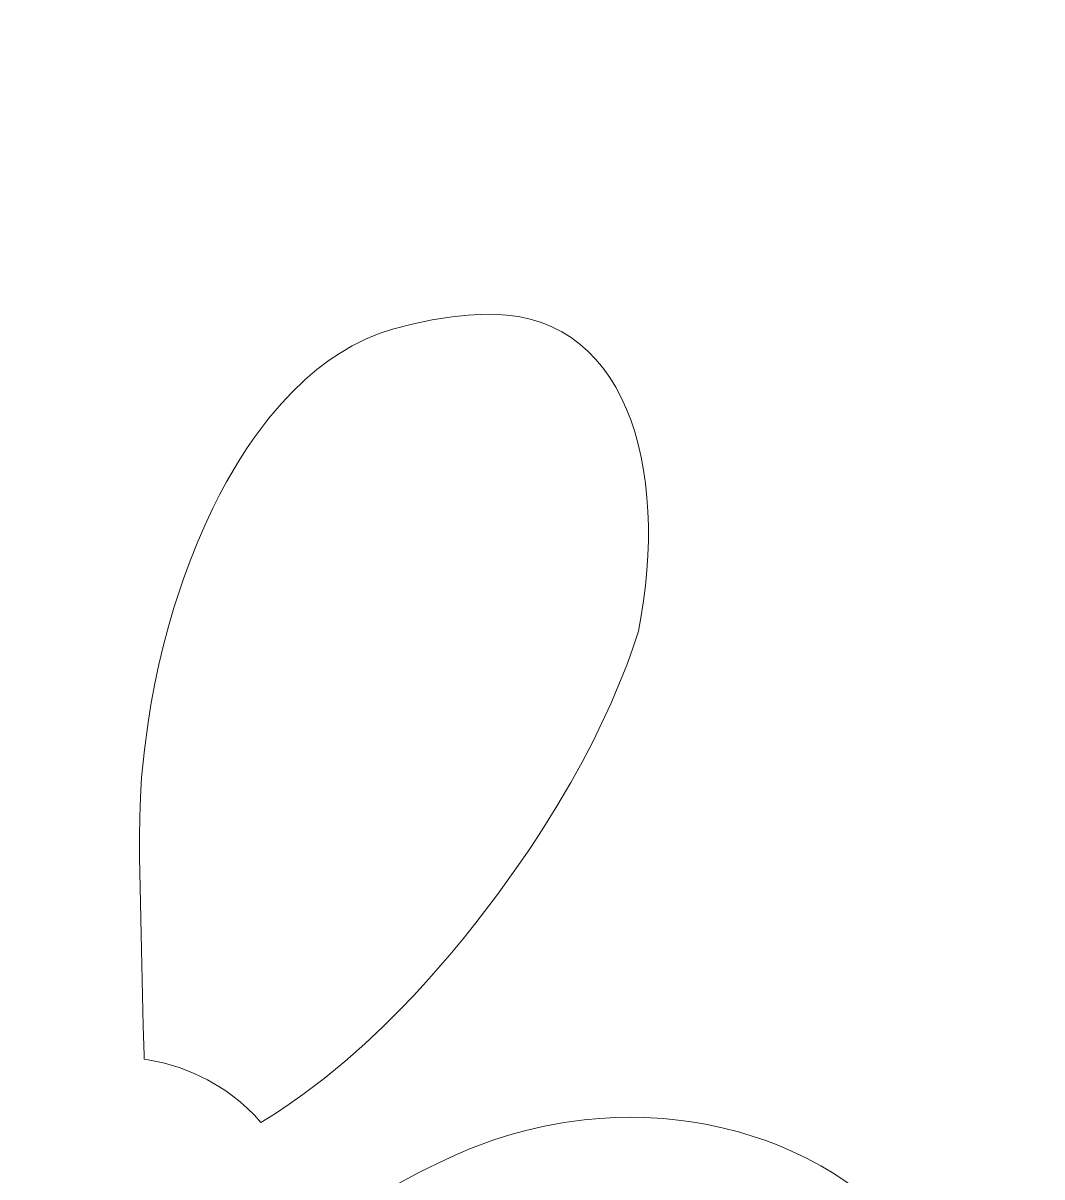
# Model space of a CAD drawing. Header units: centimetres. Extents: x -59 to 59, y -29 to 29.
# Drawn here: x 39.912 to 41.379, y 9.428 to 11.089 of the extents above; entities that cross this region are included whole.
import ezdxf

# ---------------------------------------------------------------- set-up
doc = ezdxf.new("R2010")
doc.units = ezdxf.units.CM
doc.header["$MEASUREMENT"] = 0
doc.layers.add('Camada 1', color=7, linetype='Continuous')

msp = doc.modelspace()

# ---------------------------------------------------------------- linework, layer by layer
at = {"layer": 'Camada 1', "color": 250, "lineweight": 9}
msp.add_open_spline([(44.87208, 9.04651), (45.82819, 9.51826), (46.94647, 9.81469), (48.06476, 10.11115), (48.06476, 10.11115), (48.06476, 10.11115), (49.06475, 10.30105), (49.06475, 10.30105), (49.06475, 10.30105), (49.06475, 10.30105), (49.06475, 29.10275), (49.06475, 29.10275), (49.06475, 29.10275), (49.06475, 29.10275), (24.06474, 29.10275), (24.06474, 29.10275), (24.06474, 29.10275), (24.06474, 29.10275), (24.06474, 10.30105), (24.06474, 10.30105), (24.06474, 10.30105), (24.06474, 10.30105), (25.06473, 10.11115), (25.06473, 10.11115), (25.06473, 10.11115), (26.18302, 9.81469), (27.3013, 9.51826), (28.25741, 9.04651), (28.25741, 9.04651), (29.21352, 8.57475), (30.00745, 7.92769), (30.71826, 7.49258), (30.71826, 7.49258), (31.42908, 7.05747), (32.0568, 6.83431), (32.71904, 6.79156), (32.71904, 6.79156), (33.38125, 6.74882), (34.07798, 6.88647), (34.72469, 7.13647), (34.72469, 7.13647), (35.37139, 7.38647), (35.96807, 7.74882), (36.56474, 8.11115), (36.56474, 8.11115), (37.16141, 7.74882), (37.7581, 7.38647), (38.4048, 7.13647), (38.4048, 7.13647), (39.05151, 6.88647), (39.74824, 6.74882), (40.41045, 6.79156), (40.41045, 6.79156), (41.0727, 6.83431), (41.70041, 7.05747), (42.41123, 7.49258), (42.41123, 7.49258), (43.12204, 7.92769), (43.91598, 8.57475), (44.87208, 9.04651)], degree=3, knots=[0, 0, 0, 0, 0.0625, 0.0625, 0.0625, 0.0625, 0.125, 0.125, 0.125, 0.125, 0.1875, 0.1875, 0.1875, 0.1875, 0.25, 0.25, 0.25, 0.25, 0.3125, 0.3125, 0.3125, 0.3125, 0.375, 0.375, 0.375, 0.375, 0.4375, 0.4375, 0.4375, 0.4375, 0.5, 0.5, 0.5, 0.5, 0.5625, 0.5625, 0.5625, 0.5625, 0.625, 0.625, 0.625, 0.625, 0.6875, 0.6875, 0.6875, 0.6875, 0.75, 0.75, 0.75, 0.75, 0.8125, 0.8125, 0.8125, 0.8125, 0.875, 0.875, 0.875, 0.875, 1, 1, 1, 1], dxfattribs=at)
at = {"layer": 'Camada 1', "color": 1, "lineweight": 9}
for points, knots in [([(40.79818, 10.21337), (40.84437, 10.44915), (40.78123, 10.68074), (40.57009, 10.66926), (40.57009, 10.66926), (40.57009, 10.66926), (40.55288, 10.66832), (40.55288, 10.66832), (40.55288, 10.66832), (40.55288, 10.66832), (40.53, 10.66607), (40.53, 10.66607), (40.53, 10.66607), (40.53, 10.66607), (40.50119, 10.66155), (40.50119, 10.66155), (40.50119, 10.66155), (40.50119, 10.66155), (40.47252, 10.65559), (40.47252, 10.65559), (40.47252, 10.65559), (40.47252, 10.65559), (40.4442, 10.64808), (40.4442, 10.64808), (40.4442, 10.64808), (40.4442, 10.64808), (40.42495, 10.64186), (40.42495, 10.64186), (40.42495, 10.64186), (40.42495, 10.64186), (40.40525, 10.63379), (40.40525, 10.63379), (40.40525, 10.63379), (40.40525, 10.63379), (40.38618, 10.62424), (40.38618, 10.62424), (40.38618, 10.62424), (40.38618, 10.62424), (40.36764, 10.61334), (40.36764, 10.61334), (40.36764, 10.61334), (40.36764, 10.61334), (40.3529, 10.60347), (40.3529, 10.60347), (40.3529, 10.60347), (40.3529, 10.60347), (40.33519, 10.59007), (40.33519, 10.59007), (40.33519, 10.59007), (40.33519, 10.59007), (40.31826, 10.57564), (40.31826, 10.57564), (40.31826, 10.57564), (40.31826, 10.57564), (40.29914, 10.55732), (40.29914, 10.55732), (40.29914, 10.55732), (40.29914, 10.55732), (40.28404, 10.54124), (40.28404, 10.54124), (40.28404, 10.54124), (40.28404, 10.54124), (40.26619, 10.52019), (40.26619, 10.52019), (40.26619, 10.52019), (40.26619, 10.52019), (40.25585, 10.50693), (40.25585, 10.50693), (40.25585, 10.50693), (40.25585, 10.50693), (40.2459, 10.49338), (40.2459, 10.49338), (40.2459, 10.49338), (40.2459, 10.49338), (40.23382, 10.47583), (40.23382, 10.47583), (40.23382, 10.47583), (40.23382, 10.47583), (40.22232, 10.45788), (40.22232, 10.45788), (40.22232, 10.45788), (40.22232, 10.45788), (40.20505, 10.42842), (40.20505, 10.42842), (40.20505, 10.42842), (40.20505, 10.42842), (40.19494, 10.40961), (40.19494, 10.40961), (40.19494, 10.40961), (40.19494, 10.40961), (40.18531, 10.39053), (40.18531, 10.39053), (40.18531, 10.39053), (40.18531, 10.39053), (40.17363, 10.36565), (40.17363, 10.36565), (40.17363, 10.36565), (40.17363, 10.36565), (40.16272, 10.34041), (40.16272, 10.34041), (40.16272, 10.34041), (40.16272, 10.34041), (40.15255, 10.31485), (40.15255, 10.31485), (40.15255, 10.31485), (40.15255, 10.31485), (40.14309, 10.28901), (40.14309, 10.28901), (40.14309, 10.28901), (40.14309, 10.28901), (40.12935, 10.24715), (40.12935, 10.24715), (40.12935, 10.24715), (40.12935, 10.24715), (40.12149, 10.2203), (40.12149, 10.2203), (40.12149, 10.2203), (40.12149, 10.2203), (40.11431, 10.19324), (40.11431, 10.19324), (40.11431, 10.19324), (40.11431, 10.19324), (40.10777, 10.16575), (40.10777, 10.16575), (40.10777, 10.16575), (40.10777, 10.16575), (40.10191, 10.13809), (40.10191, 10.13809), (40.10191, 10.13809), (40.10191, 10.13809), (40.09671, 10.11029), (40.09671, 10.11029), (40.09671, 10.11029), (40.09671, 10.11029), (40.09215, 10.08237), (40.09215, 10.08237), (40.09215, 10.08237), (40.09215, 10.08237), (40.08677, 10.04303), (40.08677, 10.04303), (40.08677, 10.04303), (40.08677, 10.04303), (40.0829, 10.0031), (40.0829, 10.0031), (40.0829, 10.0031), (40.0829, 10.0031), (40.08113, 9.97452), (40.08113, 9.97452), (40.08113, 9.97452), (40.08113, 9.97452), (40.08011, 9.94589), (40.08011, 9.94589), (40.08011, 9.94589), (40.08011, 9.94589), (40.07969, 9.91724), (40.07969, 9.91724), (40.07969, 9.91724), (40.07969, 9.91724), (40.07986, 9.88858), (40.07986, 9.88858), (40.07986, 9.88858), (40.07986, 9.88858), (40.08258, 9.75539), (40.08258, 9.75539), (40.08258, 9.75539), (40.08258, 9.75539), (40.08529, 9.64513), (40.08529, 9.64513), (40.08529, 9.64513), (40.08529, 9.64513), (40.08645, 9.60354), (40.08645, 9.60354), (40.08645, 9.60354), (40.08645, 9.60354), (40.08665, 9.59749), (40.08665, 9.59749), (40.08665, 9.59749), (40.08665, 9.59749), (40.09211, 9.59657), (40.09211, 9.59657), (40.09211, 9.59657), (40.09211, 9.59657), (40.10408, 9.59447), (40.10408, 9.59447), (40.10408, 9.59447), (40.10408, 9.59447), (40.11595, 9.5918), (40.11595, 9.5918), (40.11595, 9.5918), (40.11595, 9.5918), (40.13709, 9.58554), (40.13709, 9.58554), (40.13709, 9.58554), (40.13709, 9.58554), (40.15767, 9.57758), (40.15767, 9.57758), (40.15767, 9.57758), (40.15767, 9.57758), (40.17756, 9.56798), (40.17756, 9.56798), (40.17756, 9.56798), (40.17756, 9.56798), (40.19395, 9.55846), (40.19395, 9.55846), (40.19395, 9.55846), (40.19395, 9.55846), (40.2039, 9.5519), (40.2039, 9.5519), (40.2039, 9.5519), (40.2039, 9.5519), (40.21356, 9.5449), (40.21356, 9.5449), (40.21356, 9.5449), (40.21356, 9.5449), (40.22455, 9.53611), (40.22455, 9.53611), (40.22455, 9.53611), (40.22455, 9.53611), (40.23508, 9.52676), (40.23508, 9.52676), (40.23508, 9.52676), (40.23508, 9.52676), (40.24514, 9.51688), (40.24514, 9.51688), (40.24514, 9.51688), (40.24514, 9.51688), (40.25469, 9.50649), (40.25469, 9.50649), (40.25469, 9.50649), (40.25469, 9.50649), (40.27558, 9.51963), (40.27558, 9.51963), (40.27558, 9.51963), (40.27558, 9.51963), (40.29535, 9.53283), (40.29535, 9.53283), (40.29535, 9.53283), (40.29535, 9.53283), (40.31477, 9.54656), (40.31477, 9.54656), (40.31477, 9.54656), (40.31477, 9.54656), (40.34548, 9.56983), (40.34548, 9.56983), (40.34548, 9.56983), (40.34548, 9.56983), (40.37531, 9.59427), (40.37531, 9.59427), (40.37531, 9.59427), (40.37531, 9.59427), (40.40426, 9.61976), (40.40426, 9.61976), (40.40426, 9.61976), (40.40426, 9.61976), (40.43006, 9.644), (40.43006, 9.644), (40.43006, 9.644), (40.43006, 9.644), (40.45516, 9.66899), (40.45516, 9.66899), (40.45516, 9.66899), (40.45516, 9.66899), (40.47429, 9.68898), (40.47429, 9.68898), (40.47429, 9.68898), (40.47429, 9.68898), (40.49305, 9.70935), (40.49305, 9.70935), (40.49305, 9.70935), (40.49305, 9.70935), (40.52659, 9.74778), (40.52659, 9.74778), (40.52659, 9.74778), (40.52659, 9.74778), (40.54559, 9.77071), (40.54559, 9.77071), (40.54559, 9.77071), (40.54559, 9.77071), (40.56418, 9.79399), (40.56418, 9.79399), (40.56418, 9.79399), (40.56418, 9.79399), (40.59512, 9.83465), (40.59512, 9.83465), (40.59512, 9.83465), (40.59512, 9.83465), (40.62492, 9.87616), (40.62492, 9.87616), (40.62492, 9.87616), (40.62492, 9.87616), (40.64253, 9.90185), (40.64253, 9.90185), (40.64253, 9.90185), (40.64253, 9.90185), (40.65965, 9.92788), (40.65965, 9.92788), (40.65965, 9.92788), (40.65965, 9.92788), (40.68065, 9.9615), (40.68065, 9.9615), (40.68065, 9.9615), (40.68065, 9.9615), (40.70073, 9.99569), (40.70073, 9.99569), (40.70073, 9.99569), (40.70073, 9.99569), (40.71688, 10.02487), (40.71688, 10.02487), (40.71688, 10.02487), (40.71688, 10.02487), (40.73232, 10.05445), (40.73232, 10.05445), (40.73232, 10.05445), (40.73232, 10.05445), (40.74562, 10.08153), (40.74562, 10.08153), (40.74562, 10.08153), (40.74562, 10.08153), (40.75823, 10.10894), (40.75823, 10.10894), (40.75823, 10.10894), (40.75823, 10.10894), (40.77011, 10.13669), (40.77011, 10.13669), (40.77011, 10.13669), (40.77011, 10.13669), (40.78122, 10.16476), (40.78122, 10.16476), (40.78122, 10.16476), (40.78122, 10.16476), (40.79, 10.18896), (40.79, 10.18896), (40.79, 10.18896), (40.79, 10.18896), (40.79818, 10.21337), (40.79818, 10.21337), (40.79818, 10.21337), (40.79818, 10.21337), (40.79818, 10.21337), (40.79818, 10.21337)], [0, 0, 0, 0, 0.0116279, 0.0116279, 0.0116279, 0.0116279, 0.0232558, 0.0232558, 0.0232558, 0.0232558, 0.0348837, 0.0348837, 0.0348837, 0.0348837, 0.0465116, 0.0465116, 0.0465116, 0.0465116, 0.0581395, 0.0581395, 0.0581395, 0.0581395, 0.0697674, 0.0697674, 0.0697674, 0.0697674, 0.0813953, 0.0813953, 0.0813953, 0.0813953, 0.0930233, 0.0930233, 0.0930233, 0.0930233, 0.1046512, 0.1046512, 0.1046512, 0.1046512, 0.1162791, 0.1162791, 0.1162791, 0.1162791, 0.127907, 0.127907, 0.127907, 0.127907, 0.1395349, 0.1395349, 0.1395349, 0.1395349, 0.1511628, 0.1511628, 0.1511628, 0.1511628, 0.1627907, 0.1627907, 0.1627907, 0.1627907, 0.1744186, 0.1744186, 0.1744186, 0.1744186, 0.1860465, 0.1860465, 0.1860465, 0.1860465, 0.1976744, 0.1976744, 0.1976744, 0.1976744, 0.2093023, 0.2093023, 0.2093023, 0.2093023, 0.2209302, 0.2209302, 0.2209302, 0.2209302, 0.2325581, 0.2325581, 0.2325581, 0.2325581, 0.244186, 0.244186, 0.244186, 0.244186, 0.255814, 0.255814, 0.255814, 0.255814, 0.2674419, 0.2674419, 0.2674419, 0.2674419, 0.2790698, 0.2790698, 0.2790698, 0.2790698, 0.2906977, 0.2906977, 0.2906977, 0.2906977, 0.3023256, 0.3023256, 0.3023256, 0.3023256, 0.3139535, 0.3139535, 0.3139535, 0.3139535, 0.3255814, 0.3255814, 0.3255814, 0.3255814, 0.3372093, 0.3372093, 0.3372093, 0.3372093, 0.3488372, 0.3488372, 0.3488372, 0.3488372, 0.3604651, 0.3604651, 0.3604651, 0.3604651, 0.372093, 0.372093, 0.372093, 0.372093, 0.3837209, 0.3837209, 0.3837209, 0.3837209, 0.3953488, 0.3953488, 0.3953488, 0.3953488, 0.4069767, 0.4069767, 0.4069767, 0.4069767, 0.4186047, 0.4186047, 0.4186047, 0.4186047, 0.4302326, 0.4302326, 0.4302326, 0.4302326, 0.4418605, 0.4418605, 0.4418605, 0.4418605, 0.4534884, 0.4534884, 0.4534884, 0.4534884, 0.4651163, 0.4651163, 0.4651163, 0.4651163, 0.4767442, 0.4767442, 0.4767442, 0.4767442, 0.4883721, 0.4883721, 0.4883721, 0.4883721, 0.5, 0.5, 0.5, 0.5, 0.5116279, 0.5116279, 0.5116279, 0.5116279, 0.5232558, 0.5232558, 0.5232558, 0.5232558, 0.5348837, 0.5348837, 0.5348837, 0.5348837, 0.5465116, 0.5465116, 0.5465116, 0.5465116, 0.5581395, 0.5581395, 0.5581395, 0.5581395, 0.5697674, 0.5697674, 0.5697674, 0.5697674, 0.5813953, 0.5813953, 0.5813953, 0.5813953, 0.5930233, 0.5930233, 0.5930233, 0.5930233, 0.6046512, 0.6046512, 0.6046512, 0.6046512, 0.6162791, 0.6162791, 0.6162791, 0.6162791, 0.627907, 0.627907, 0.627907, 0.627907, 0.6395349, 0.6395349, 0.6395349, 0.6395349, 0.6511628, 0.6511628, 0.6511628, 0.6511628, 0.6627907, 0.6627907, 0.6627907, 0.6627907, 0.6744186, 0.6744186, 0.6744186, 0.6744186, 0.6860465, 0.6860465, 0.6860465, 0.6860465, 0.6976744, 0.6976744, 0.6976744, 0.6976744, 0.7093023, 0.7093023, 0.7093023, 0.7093023, 0.7209302, 0.7209302, 0.7209302, 0.7209302, 0.7325581, 0.7325581, 0.7325581, 0.7325581, 0.744186, 0.744186, 0.744186, 0.744186, 0.755814, 0.755814, 0.755814, 0.755814, 0.7674419, 0.7674419, 0.7674419, 0.7674419, 0.7790698, 0.7790698, 0.7790698, 0.7790698, 0.7906977, 0.7906977, 0.7906977, 0.7906977, 0.8023256, 0.8023256, 0.8023256, 0.8023256, 0.8139535, 0.8139535, 0.8139535, 0.8139535, 0.8255814, 0.8255814, 0.8255814, 0.8255814, 0.8372093, 0.8372093, 0.8372093, 0.8372093, 0.8488372, 0.8488372, 0.8488372, 0.8488372, 0.8604651, 0.8604651, 0.8604651, 0.8604651, 0.872093, 0.872093, 0.872093, 0.872093, 0.8837209, 0.8837209, 0.8837209, 0.8837209, 0.8953488, 0.8953488, 0.8953488, 0.8953488, 0.9069767, 0.9069767, 0.9069767, 0.9069767, 0.9186047, 0.9186047, 0.9186047, 0.9186047, 0.9302326, 0.9302326, 0.9302326, 0.9302326, 0.9418605, 0.9418605, 0.9418605, 0.9418605, 0.9534884, 0.9534884, 0.9534884, 0.9534884, 0.9651163, 0.9651163, 0.9651163, 0.9651163, 0.9767442, 0.9767442, 0.9767442, 0.9767442, 1, 1, 1, 1]), ([(40.30893, 9.33089), (40.30893, 9.33089), (40.31107, 9.32799), (40.31107, 9.32799), (40.31107, 9.32799), (40.31107, 9.32799), (40.31269, 9.32465), (40.31269, 9.32465), (40.31269, 9.32465), (40.31269, 9.32465), (40.31499, 9.31795), (40.31499, 9.31795), (40.31499, 9.31795), (40.31499, 9.31795), (40.31867, 9.30567), (40.31867, 9.30567), (40.31867, 9.30567), (40.31867, 9.30567), (40.32178, 9.29323), (40.32178, 9.29323), (40.32178, 9.29323), (40.32178, 9.29323), (40.3247, 9.27854), (40.3247, 9.27854), (40.3247, 9.27854), (40.3247, 9.27854), (40.32688, 9.26371), (40.32688, 9.26371), (40.32688, 9.26371), (40.32688, 9.26371), (40.32823, 9.25023), (40.32823, 9.25023), (40.32823, 9.25023), (40.32823, 9.25023), (40.32896, 9.2367), (40.32896, 9.2367), (40.32896, 9.2367), (40.32896, 9.2367), (40.32904, 9.22069), (40.32904, 9.22069), (40.32904, 9.22069), (40.32904, 9.22069), (40.32827, 9.20471), (40.32827, 9.20471), (40.32827, 9.20471), (40.32827, 9.20471), (40.32702, 9.19151), (40.32702, 9.19151), (40.32702, 9.19151), (40.32702, 9.19151), (40.3252, 9.17838), (40.3252, 9.17838), (40.3252, 9.17838), (40.3252, 9.17838), (40.32259, 9.16419), (40.32259, 9.16419), (40.32259, 9.16419), (40.32259, 9.16419), (40.31934, 9.15014), (40.31934, 9.15014), (40.31934, 9.15014), (40.31934, 9.15014), (40.31604, 9.13823), (40.31604, 9.13823), (40.31604, 9.13823), (40.31604, 9.13823), (40.31227, 9.12647), (40.31227, 9.12647), (40.31227, 9.12647), (40.31227, 9.12647), (40.30913, 9.11777), (40.30913, 9.11777), (40.30913, 9.11777), (40.30913, 9.11777), (40.31262, 9.11583), (40.31262, 9.11583), (40.31262, 9.11583), (40.31262, 9.11583), (40.31579, 9.11337), (40.31579, 9.11337), (40.31579, 9.11337), (40.31579, 9.11337), (40.3202, 9.11015), (40.3202, 9.11015), (40.3202, 9.11015), (40.3202, 9.11015), (40.34042, 9.09554), (40.34042, 9.09554), (40.34042, 9.09554), (40.34042, 9.09554), (40.36143, 9.08106), (40.36143, 9.08106), (40.36143, 9.08106), (40.36143, 9.08106), (40.40977, 9.04873), (40.40977, 9.04873), (40.40977, 9.04873), (40.40977, 9.04873), (40.43229, 9.03405), (40.43229, 9.03405), (40.43229, 9.03405), (40.43229, 9.03405), (40.45504, 9.01977), (40.45504, 9.01977), (40.45504, 9.01977), (40.45504, 9.01977), (40.48976, 8.99943), (40.48976, 8.99943), (40.48976, 8.99943), (40.48976, 8.99943), (40.51938, 8.98384), (40.51938, 8.98384), (40.51938, 8.98384), (40.51938, 8.98384), (40.53799, 8.97501), (40.53799, 8.97501), (40.53799, 8.97501), (40.53799, 8.97501), (40.55686, 8.96679), (40.55686, 8.96679), (40.55686, 8.96679), (40.55686, 8.96679), (40.57643, 8.9589), (40.57643, 8.9589), (40.57643, 8.9589), (40.57643, 8.9589), (40.59618, 8.95148), (40.59618, 8.95148), (40.59618, 8.95148), (40.59618, 8.95148), (40.62349, 8.94189), (40.62349, 8.94189), (40.62349, 8.94189), (40.62349, 8.94189), (40.65097, 8.93282), (40.65097, 8.93282), (40.65097, 8.93282), (40.65097, 8.93282), (40.69266, 8.92046), (40.69266, 8.92046), (40.69266, 8.92046), (40.69266, 8.92046), (40.71791, 8.91386), (40.71791, 8.91386), (40.71791, 8.91386), (40.71791, 8.91386), (40.74329, 8.90786), (40.74329, 8.90786), (40.74329, 8.90786), (40.74329, 8.90786), (40.76679, 8.90283), (40.76679, 8.90283), (40.76679, 8.90283), (40.76679, 8.90283), (40.79039, 8.89831), (40.79039, 8.89831), (40.79039, 8.89831), (40.79039, 8.89831), (40.8298, 8.89205), (40.8298, 8.89205), (40.8298, 8.89205), (40.8298, 8.89205), (40.86281, 8.8881), (40.86281, 8.8881), (40.86281, 8.8881), (40.86281, 8.8881), (40.88416, 8.88619), (40.88416, 8.88619), (40.88416, 8.88619), (40.88416, 8.88619), (40.90556, 8.88481), (40.90556, 8.88481), (40.90556, 8.88481), (40.90556, 8.88481), (40.92848, 8.88398), (40.92848, 8.88398), (40.92848, 8.88398), (40.92848, 8.88398), (40.95142, 8.88387), (40.95142, 8.88387), (40.95142, 8.88387), (40.95142, 8.88387), (40.97434, 8.88453), (40.97434, 8.88453), (40.97434, 8.88453), (40.97434, 8.88453), (40.99722, 8.88604), (40.99722, 8.88604), (40.99722, 8.88604), (40.99722, 8.88604), (41.01543, 8.88789), (41.01543, 8.88789), (41.01543, 8.88789), (41.01543, 8.88789), (41.03356, 8.89038), (41.03356, 8.89038), (41.03356, 8.89038), (41.03356, 8.89038), (41.05796, 8.8949), (41.05796, 8.8949), (41.05796, 8.8949), (41.05796, 8.8949), (41.08232, 8.90093), (41.08232, 8.90093), (41.08232, 8.90093), (41.08232, 8.90093), (41.10047, 8.90662), (41.10047, 8.90662), (41.10047, 8.90662), (41.10047, 8.90662), (41.11828, 8.91337), (41.11828, 8.91337), (41.11828, 8.91337), (41.11828, 8.91337), (41.12911, 8.91815), (41.12911, 8.91815), (41.12911, 8.91815), (41.12911, 8.91815), (41.13973, 8.92341), (41.13973, 8.92341), (41.13973, 8.92341), (41.13973, 8.92341), (41.15082, 8.92961), (41.15082, 8.92961), (41.15082, 8.92961), (41.15082, 8.92961), (41.16156, 8.93642), (41.16156, 8.93642), (41.16156, 8.93642), (41.16156, 8.93642), (41.17509, 8.94639), (41.17509, 8.94639), (41.17509, 8.94639), (41.17509, 8.94639), (41.18773, 8.9575), (41.18773, 8.9575), (41.18773, 8.9575), (41.18773, 8.9575), (41.19532, 8.96528), (41.19532, 8.96528), (41.19532, 8.96528), (41.19532, 8.96528), (41.2024, 8.97354), (41.2024, 8.97354), (41.2024, 8.97354), (41.2024, 8.97354), (41.20903, 8.98231), (41.20903, 8.98231), (41.20903, 8.98231), (41.20903, 8.98231), (41.21507, 8.99151), (41.21507, 8.99151), (41.21507, 8.99151), (41.21507, 8.99151), (41.22342, 9.00725), (41.22342, 9.00725), (41.22342, 9.00725), (41.22342, 9.00725), (41.23136, 9.02652), (41.23136, 9.02652), (41.23136, 9.02652), (41.23136, 9.02652), (41.23634, 9.04081), (41.23634, 9.04081), (41.23634, 9.04081), (41.23634, 9.04081), (41.24082, 9.05526), (41.24082, 9.05526), (41.24082, 9.05526), (41.24082, 9.05526), (41.24459, 9.06936), (41.24459, 9.06936), (41.24459, 9.06936), (41.24459, 9.06936), (41.24777, 9.0836), (41.24777, 9.0836), (41.24777, 9.0836), (41.24777, 9.0836), (41.25146, 9.10531), (41.25146, 9.10531), (41.25146, 9.10531), (41.25146, 9.10531), (41.25372, 9.12722), (41.25372, 9.12722), (41.25372, 9.12722), (41.25372, 9.12722), (41.25435, 9.1406), (41.25435, 9.1406), (41.25435, 9.1406), (41.25435, 9.1406), (41.25441, 9.154), (41.25441, 9.154), (41.25441, 9.154), (41.25441, 9.154), (41.25377, 9.16909), (41.25377, 9.16909), (41.25377, 9.16909), (41.25377, 9.16909), (41.25237, 9.18413), (41.25237, 9.18413), (41.25237, 9.18413), (41.25237, 9.18413), (41.24975, 9.2017), (41.24975, 9.2017), (41.24975, 9.2017), (41.24975, 9.2017), (41.24517, 9.22249), (41.24517, 9.22249), (41.24517, 9.22249), (41.24517, 9.22249), (41.23884, 9.24349), (41.23884, 9.24349), (41.23884, 9.24349), (41.23884, 9.24349), (41.23288, 9.25934), (41.23288, 9.25934), (41.23288, 9.25934), (41.23288, 9.25934), (41.22604, 9.27481), (41.22604, 9.27481), (41.22604, 9.27481), (41.22604, 9.27481), (41.21613, 9.29395), (41.21613, 9.29395), (41.21613, 9.29395), (41.21613, 9.29395), (41.20497, 9.31237), (41.20497, 9.31237), (41.20497, 9.31237), (41.20497, 9.31237), (41.19343, 9.32901), (41.19343, 9.32901), (41.19343, 9.32901), (41.19343, 9.32901), (41.18258, 9.34299), (41.18258, 9.34299), (41.18258, 9.34299), (41.18258, 9.34299), (41.17108, 9.35643), (41.17108, 9.35643), (41.17108, 9.35643), (41.17108, 9.35643), (41.15384, 9.37444), (41.15384, 9.37444), (41.15384, 9.37444), (41.15384, 9.37444), (41.13853, 9.38871), (41.13853, 9.38871), (41.13853, 9.38871), (41.13853, 9.38871), (41.12255, 9.40218), (41.12255, 9.40218), (41.12255, 9.40218), (41.12255, 9.40218), (41.1101, 9.41181), (41.1101, 9.41181), (41.1101, 9.41181), (41.1101, 9.41181), (41.09733, 9.42099), (41.09733, 9.42099), (41.09733, 9.42099), (41.09733, 9.42099), (41.07928, 9.43289), (41.07928, 9.43289), (41.07928, 9.43289), (41.07928, 9.43289), (41.06073, 9.44396), (41.06073, 9.44396), (41.06073, 9.44396), (41.06073, 9.44396), (41.03989, 9.45513), (41.03989, 9.45513), (41.03989, 9.45513), (41.03989, 9.45513), (41.01856, 9.4653), (41.01856, 9.4653), (41.01856, 9.4653), (41.01856, 9.4653), (41.00008, 9.47319), (41.00008, 9.47319), (41.00008, 9.47319), (41.00008, 9.47319), (40.98132, 9.48037), (40.98132, 9.48037), (40.98132, 9.48037), (40.98132, 9.48037), (40.96182, 9.487), (40.96182, 9.487), (40.96182, 9.487), (40.96182, 9.487), (40.9421, 9.4929), (40.9421, 9.4929), (40.9421, 9.4929), (40.9421, 9.4929), (40.91853, 9.49893), (40.91853, 9.49893), (40.91853, 9.49893), (40.91853, 9.49893), (40.89473, 9.50394), (40.89473, 9.50394), (40.89473, 9.50394), (40.89473, 9.50394), (40.87726, 9.50696), (40.87726, 9.50696), (40.87726, 9.50696), (40.87726, 9.50696), (40.85971, 9.50943), (40.85971, 9.50943), (40.85971, 9.50943), (40.85971, 9.50943), (40.83352, 9.51212), (40.83352, 9.51212), (40.83352, 9.51212), (40.83352, 9.51212), (40.80724, 9.51363), (40.80724, 9.51363), (40.80724, 9.51363), (40.80724, 9.51363), (40.78608, 9.514), (40.78608, 9.514), (40.78608, 9.514), (40.78608, 9.514), (40.76491, 9.51362), (40.76491, 9.51362), (40.76491, 9.51362), (40.76491, 9.51362), (40.74244, 9.51239), (40.74244, 9.51239), (40.74244, 9.51239), (40.74244, 9.51239), (40.72003, 9.51032), (40.72003, 9.51032), (40.72003, 9.51032), (40.72003, 9.51032), (40.69129, 9.50642), (40.69129, 9.50642), (40.69129, 9.50642), (40.69129, 9.50642), (40.66276, 9.50115), (40.66276, 9.50115), (40.66276, 9.50115), (40.66276, 9.50115), (40.63611, 9.49497), (40.63611, 9.49497), (40.63611, 9.49497), (40.63611, 9.49497), (40.61296, 9.48856), (40.61296, 9.48856), (40.61296, 9.48856), (40.61296, 9.48856), (40.59007, 9.48127), (40.59007, 9.48127), (40.59007, 9.48127), (40.59007, 9.48127), (40.57319, 9.47528), (40.57319, 9.47528), (40.57319, 9.47528), (40.57319, 9.47528), (40.55649, 9.46879), (40.55649, 9.46879), (40.55649, 9.46879), (40.55649, 9.46879), (40.53855, 9.46123), (40.53855, 9.46123), (40.53855, 9.46123), (40.53855, 9.46123), (40.52078, 9.45322), (40.52078, 9.45322), (40.52078, 9.45322), (40.52078, 9.45322), (40.48297, 9.43481), (40.48297, 9.43481), (40.48297, 9.43481), (40.48297, 9.43481), (40.44226, 9.41292), (40.44226, 9.41292), (40.44226, 9.41292), (40.44226, 9.41292), (40.41098, 9.39477), (40.41098, 9.39477), (40.41098, 9.39477), (40.41098, 9.39477), (40.38019, 9.37579), (40.38019, 9.37579), (40.38019, 9.37579), (40.38019, 9.37579), (40.32793, 9.34243), (40.32793, 9.34243), (40.32793, 9.34243), (40.32793, 9.34243), (40.31937, 9.33683), (40.31937, 9.33683), (40.31937, 9.33683), (40.31937, 9.33683), (40.31054, 9.3317), (40.31054, 9.3317), (40.31054, 9.3317), (40.31054, 9.3317), (40.30893, 9.33089), (40.30893, 9.33089), (40.30893, 9.33089), (40.30893, 9.33089), (40.30893, 9.33089), (40.30893, 9.33089)], [0, 0, 0, 0, 0.007874, 0.007874, 0.007874, 0.007874, 0.015748, 0.015748, 0.015748, 0.015748, 0.023622, 0.023622, 0.023622, 0.023622, 0.0314961, 0.0314961, 0.0314961, 0.0314961, 0.0393701, 0.0393701, 0.0393701, 0.0393701, 0.0472441, 0.0472441, 0.0472441, 0.0472441, 0.0551181, 0.0551181, 0.0551181, 0.0551181, 0.0629921, 0.0629921, 0.0629921, 0.0629921, 0.0708661, 0.0708661, 0.0708661, 0.0708661, 0.0787402, 0.0787402, 0.0787402, 0.0787402, 0.0866142, 0.0866142, 0.0866142, 0.0866142, 0.0944882, 0.0944882, 0.0944882, 0.0944882, 0.1023622, 0.1023622, 0.1023622, 0.1023622, 0.1102362, 0.1102362, 0.1102362, 0.1102362, 0.1181102, 0.1181102, 0.1181102, 0.1181102, 0.1259843, 0.1259843, 0.1259843, 0.1259843, 0.1338583, 0.1338583, 0.1338583, 0.1338583, 0.1417323, 0.1417323, 0.1417323, 0.1417323, 0.1496063, 0.1496063, 0.1496063, 0.1496063, 0.1574803, 0.1574803, 0.1574803, 0.1574803, 0.1653543, 0.1653543, 0.1653543, 0.1653543, 0.1732283, 0.1732283, 0.1732283, 0.1732283, 0.1811024, 0.1811024, 0.1811024, 0.1811024, 0.1889764, 0.1889764, 0.1889764, 0.1889764, 0.1968504, 0.1968504, 0.1968504, 0.1968504, 0.2047244, 0.2047244, 0.2047244, 0.2047244, 0.2125984, 0.2125984, 0.2125984, 0.2125984, 0.2204724, 0.2204724, 0.2204724, 0.2204724, 0.2283465, 0.2283465, 0.2283465, 0.2283465, 0.2362205, 0.2362205, 0.2362205, 0.2362205, 0.2440945, 0.2440945, 0.2440945, 0.2440945, 0.2519685, 0.2519685, 0.2519685, 0.2519685, 0.2598425, 0.2598425, 0.2598425, 0.2598425, 0.2677165, 0.2677165, 0.2677165, 0.2677165, 0.2755906, 0.2755906, 0.2755906, 0.2755906, 0.2834646, 0.2834646, 0.2834646, 0.2834646, 0.2913386, 0.2913386, 0.2913386, 0.2913386, 0.2992126, 0.2992126, 0.2992126, 0.2992126, 0.3070866, 0.3070866, 0.3070866, 0.3070866, 0.3149606, 0.3149606, 0.3149606, 0.3149606, 0.3228346, 0.3228346, 0.3228346, 0.3228346, 0.3307087, 0.3307087, 0.3307087, 0.3307087, 0.3385827, 0.3385827, 0.3385827, 0.3385827, 0.3464567, 0.3464567, 0.3464567, 0.3464567, 0.3543307, 0.3543307, 0.3543307, 0.3543307, 0.3622047, 0.3622047, 0.3622047, 0.3622047, 0.3700787, 0.3700787, 0.3700787, 0.3700787, 0.3779528, 0.3779528, 0.3779528, 0.3779528, 0.3858268, 0.3858268, 0.3858268, 0.3858268, 0.3937008, 0.3937008, 0.3937008, 0.3937008, 0.4015748, 0.4015748, 0.4015748, 0.4015748, 0.4094488, 0.4094488, 0.4094488, 0.4094488, 0.4173228, 0.4173228, 0.4173228, 0.4173228, 0.4251969, 0.4251969, 0.4251969, 0.4251969, 0.4330709, 0.4330709, 0.4330709, 0.4330709, 0.4409449, 0.4409449, 0.4409449, 0.4409449, 0.4488189, 0.4488189, 0.4488189, 0.4488189, 0.4566929, 0.4566929, 0.4566929, 0.4566929, 0.4645669, 0.4645669, 0.4645669, 0.4645669, 0.4724409, 0.4724409, 0.4724409, 0.4724409, 0.480315, 0.480315, 0.480315, 0.480315, 0.488189, 0.488189, 0.488189, 0.488189, 0.496063, 0.496063, 0.496063, 0.496063, 0.503937, 0.503937, 0.503937, 0.503937, 0.511811, 0.511811, 0.511811, 0.511811, 0.519685, 0.519685, 0.519685, 0.519685, 0.5275591, 0.5275591, 0.5275591, 0.5275591, 0.5354331, 0.5354331, 0.5354331, 0.5354331, 0.5433071, 0.5433071, 0.5433071, 0.5433071, 0.5511811, 0.5511811, 0.5511811, 0.5511811, 0.5590551, 0.5590551, 0.5590551, 0.5590551, 0.5669291, 0.5669291, 0.5669291, 0.5669291, 0.5748031, 0.5748031, 0.5748031, 0.5748031, 0.5826772, 0.5826772, 0.5826772, 0.5826772, 0.5905512, 0.5905512, 0.5905512, 0.5905512, 0.5984252, 0.5984252, 0.5984252, 0.5984252, 0.6062992, 0.6062992, 0.6062992, 0.6062992, 0.6141732, 0.6141732, 0.6141732, 0.6141732, 0.6220472, 0.6220472, 0.6220472, 0.6220472, 0.6299213, 0.6299213, 0.6299213, 0.6299213, 0.6377953, 0.6377953, 0.6377953, 0.6377953, 0.6456693, 0.6456693, 0.6456693, 0.6456693, 0.6535433, 0.6535433, 0.6535433, 0.6535433, 0.6614173, 0.6614173, 0.6614173, 0.6614173, 0.6692913, 0.6692913, 0.6692913, 0.6692913, 0.6771654, 0.6771654, 0.6771654, 0.6771654, 0.6850394, 0.6850394, 0.6850394, 0.6850394, 0.6929134, 0.6929134, 0.6929134, 0.6929134, 0.7007874, 0.7007874, 0.7007874, 0.7007874, 0.7086614, 0.7086614, 0.7086614, 0.7086614, 0.7165354, 0.7165354, 0.7165354, 0.7165354, 0.7244094, 0.7244094, 0.7244094, 0.7244094, 0.7322835, 0.7322835, 0.7322835, 0.7322835, 0.7401575, 0.7401575, 0.7401575, 0.7401575, 0.7480315, 0.7480315, 0.7480315, 0.7480315, 0.7559055, 0.7559055, 0.7559055, 0.7559055, 0.7637795, 0.7637795, 0.7637795, 0.7637795, 0.7716535, 0.7716535, 0.7716535, 0.7716535, 0.7795276, 0.7795276, 0.7795276, 0.7795276, 0.7874016, 0.7874016, 0.7874016, 0.7874016, 0.7952756, 0.7952756, 0.7952756, 0.7952756, 0.8031496, 0.8031496, 0.8031496, 0.8031496, 0.8110236, 0.8110236, 0.8110236, 0.8110236, 0.8188976, 0.8188976, 0.8188976, 0.8188976, 0.8267717, 0.8267717, 0.8267717, 0.8267717, 0.8346457, 0.8346457, 0.8346457, 0.8346457, 0.8425197, 0.8425197, 0.8425197, 0.8425197, 0.8503937, 0.8503937, 0.8503937, 0.8503937, 0.8582677, 0.8582677, 0.8582677, 0.8582677, 0.8661417, 0.8661417, 0.8661417, 0.8661417, 0.8740157, 0.8740157, 0.8740157, 0.8740157, 0.8818898, 0.8818898, 0.8818898, 0.8818898, 0.8897638, 0.8897638, 0.8897638, 0.8897638, 0.8976378, 0.8976378, 0.8976378, 0.8976378, 0.9055118, 0.9055118, 0.9055118, 0.9055118, 0.9133858, 0.9133858, 0.9133858, 0.9133858, 0.9212598, 0.9212598, 0.9212598, 0.9212598, 0.9291339, 0.9291339, 0.9291339, 0.9291339, 0.9370079, 0.9370079, 0.9370079, 0.9370079, 0.9448819, 0.9448819, 0.9448819, 0.9448819, 0.9527559, 0.9527559, 0.9527559, 0.9527559, 0.9606299, 0.9606299, 0.9606299, 0.9606299, 0.9685039, 0.9685039, 0.9685039, 0.9685039, 0.976378, 0.976378, 0.976378, 0.976378, 0.984252, 0.984252, 0.984252, 0.984252, 1, 1, 1, 1])]:
    msp.add_open_spline(points, degree=3, knots=knots, dxfattribs=at)

doc.saveas('drawing.dxf')
